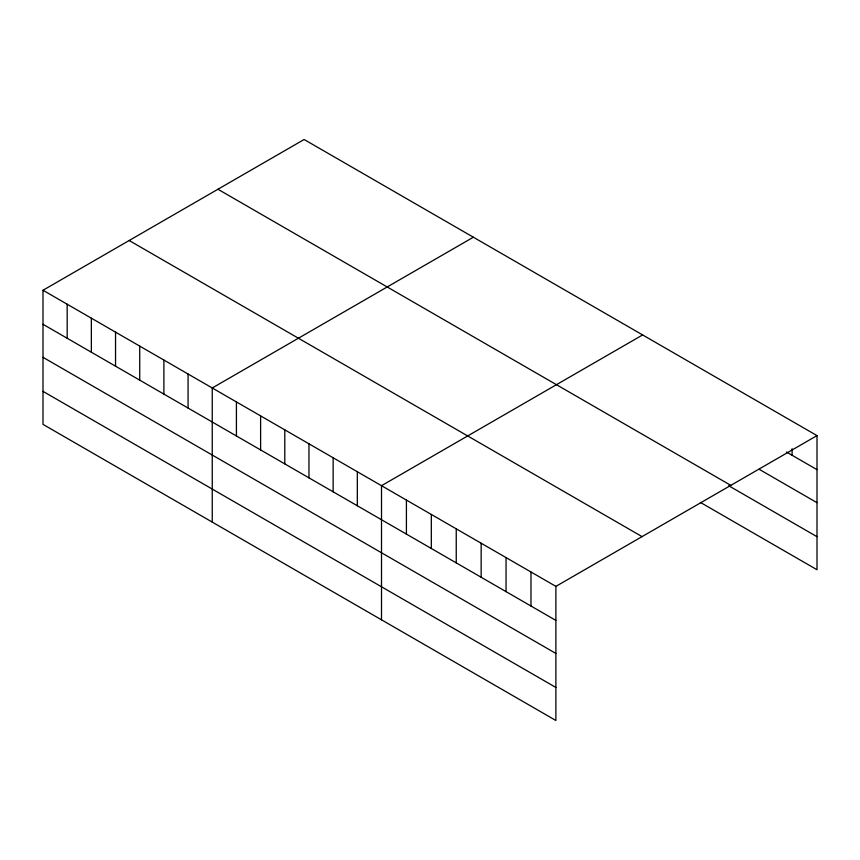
<?xml version="1.0" encoding="UTF-8"?>
<svg xmlns="http://www.w3.org/2000/svg" width="860" height="860" viewBox="0 0 860 860"><rect width="100%" height="100%" fill="white"/><g stroke="black" fill="none" stroke-linecap="round" stroke-linejoin="round"><path stroke-width="1.29" d="M43 290.261L555.883 586.37L555.883 720.497L43 424.378L43 290.261L304.117 139.503L817 435.612L817 569.739L700.373 502.401M473.365 237.22L212.248 387.978L212.248 522.095M642.624 334.938L381.507 485.696L381.507 619.813M555.883 586.37L817 435.612M786.427 451.994L817 469.646M759.251 469.334L817 502.681M217.946 189.254L730.828 485.362M728.678 485.717L817 536.704M129.172 240.51L642.054 536.619M43 324.295L555.883 620.404M43 357.33L555.883 653.439M43 391.354L555.883 687.462M792.092 448.726L792.092 455.262M530.975 571.986L530.975 606.02M506.056 557.603L506.056 591.637M481.148 543.23L481.148 577.254M456.241 528.846L456.241 562.881M431.322 514.463L431.322 548.497M406.414 500.079L406.414 534.114M357.319 471.731L357.319 505.766M333.142 457.778L333.142 491.812M308.966 443.814L308.966 477.848M284.789 429.86L284.789 463.895M260.612 415.896L260.612 449.93M236.425 401.942L236.425 435.966M188.071 374.025L188.071 408.048M163.894 360.06L163.894 394.095M139.718 346.096L139.718 380.131M115.541 332.143L115.541 366.177M91.353 318.178L91.353 352.213M67.177 304.225L67.177 338.26"/></g></svg>
